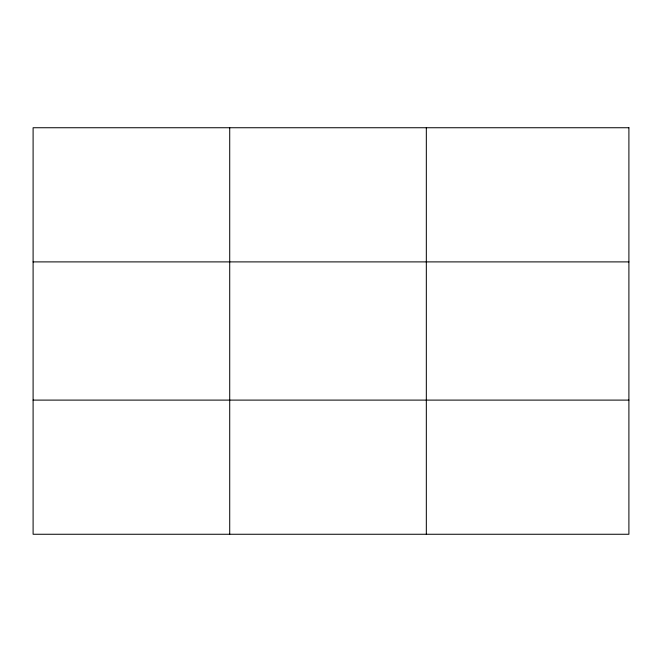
<?xml version="1.0" encoding="UTF-8"?>
<svg xmlns="http://www.w3.org/2000/svg" width="662" height="662" viewBox="0 0 662 662"><rect width="100%" height="100%" fill="white"/><g stroke="black" fill="none" stroke-linecap="round" stroke-linejoin="round"><path stroke-width="0.99" d="M229.714 534.259L229.714 127.741M426.328 534.259L426.328 127.741M33.1 261.895L628.9 261.895M33.1 400.105L628.9 400.105M628.9 127.741L628.9 534.259L33.1 534.259L33.1 127.741L628.9 127.741"/></g></svg>
